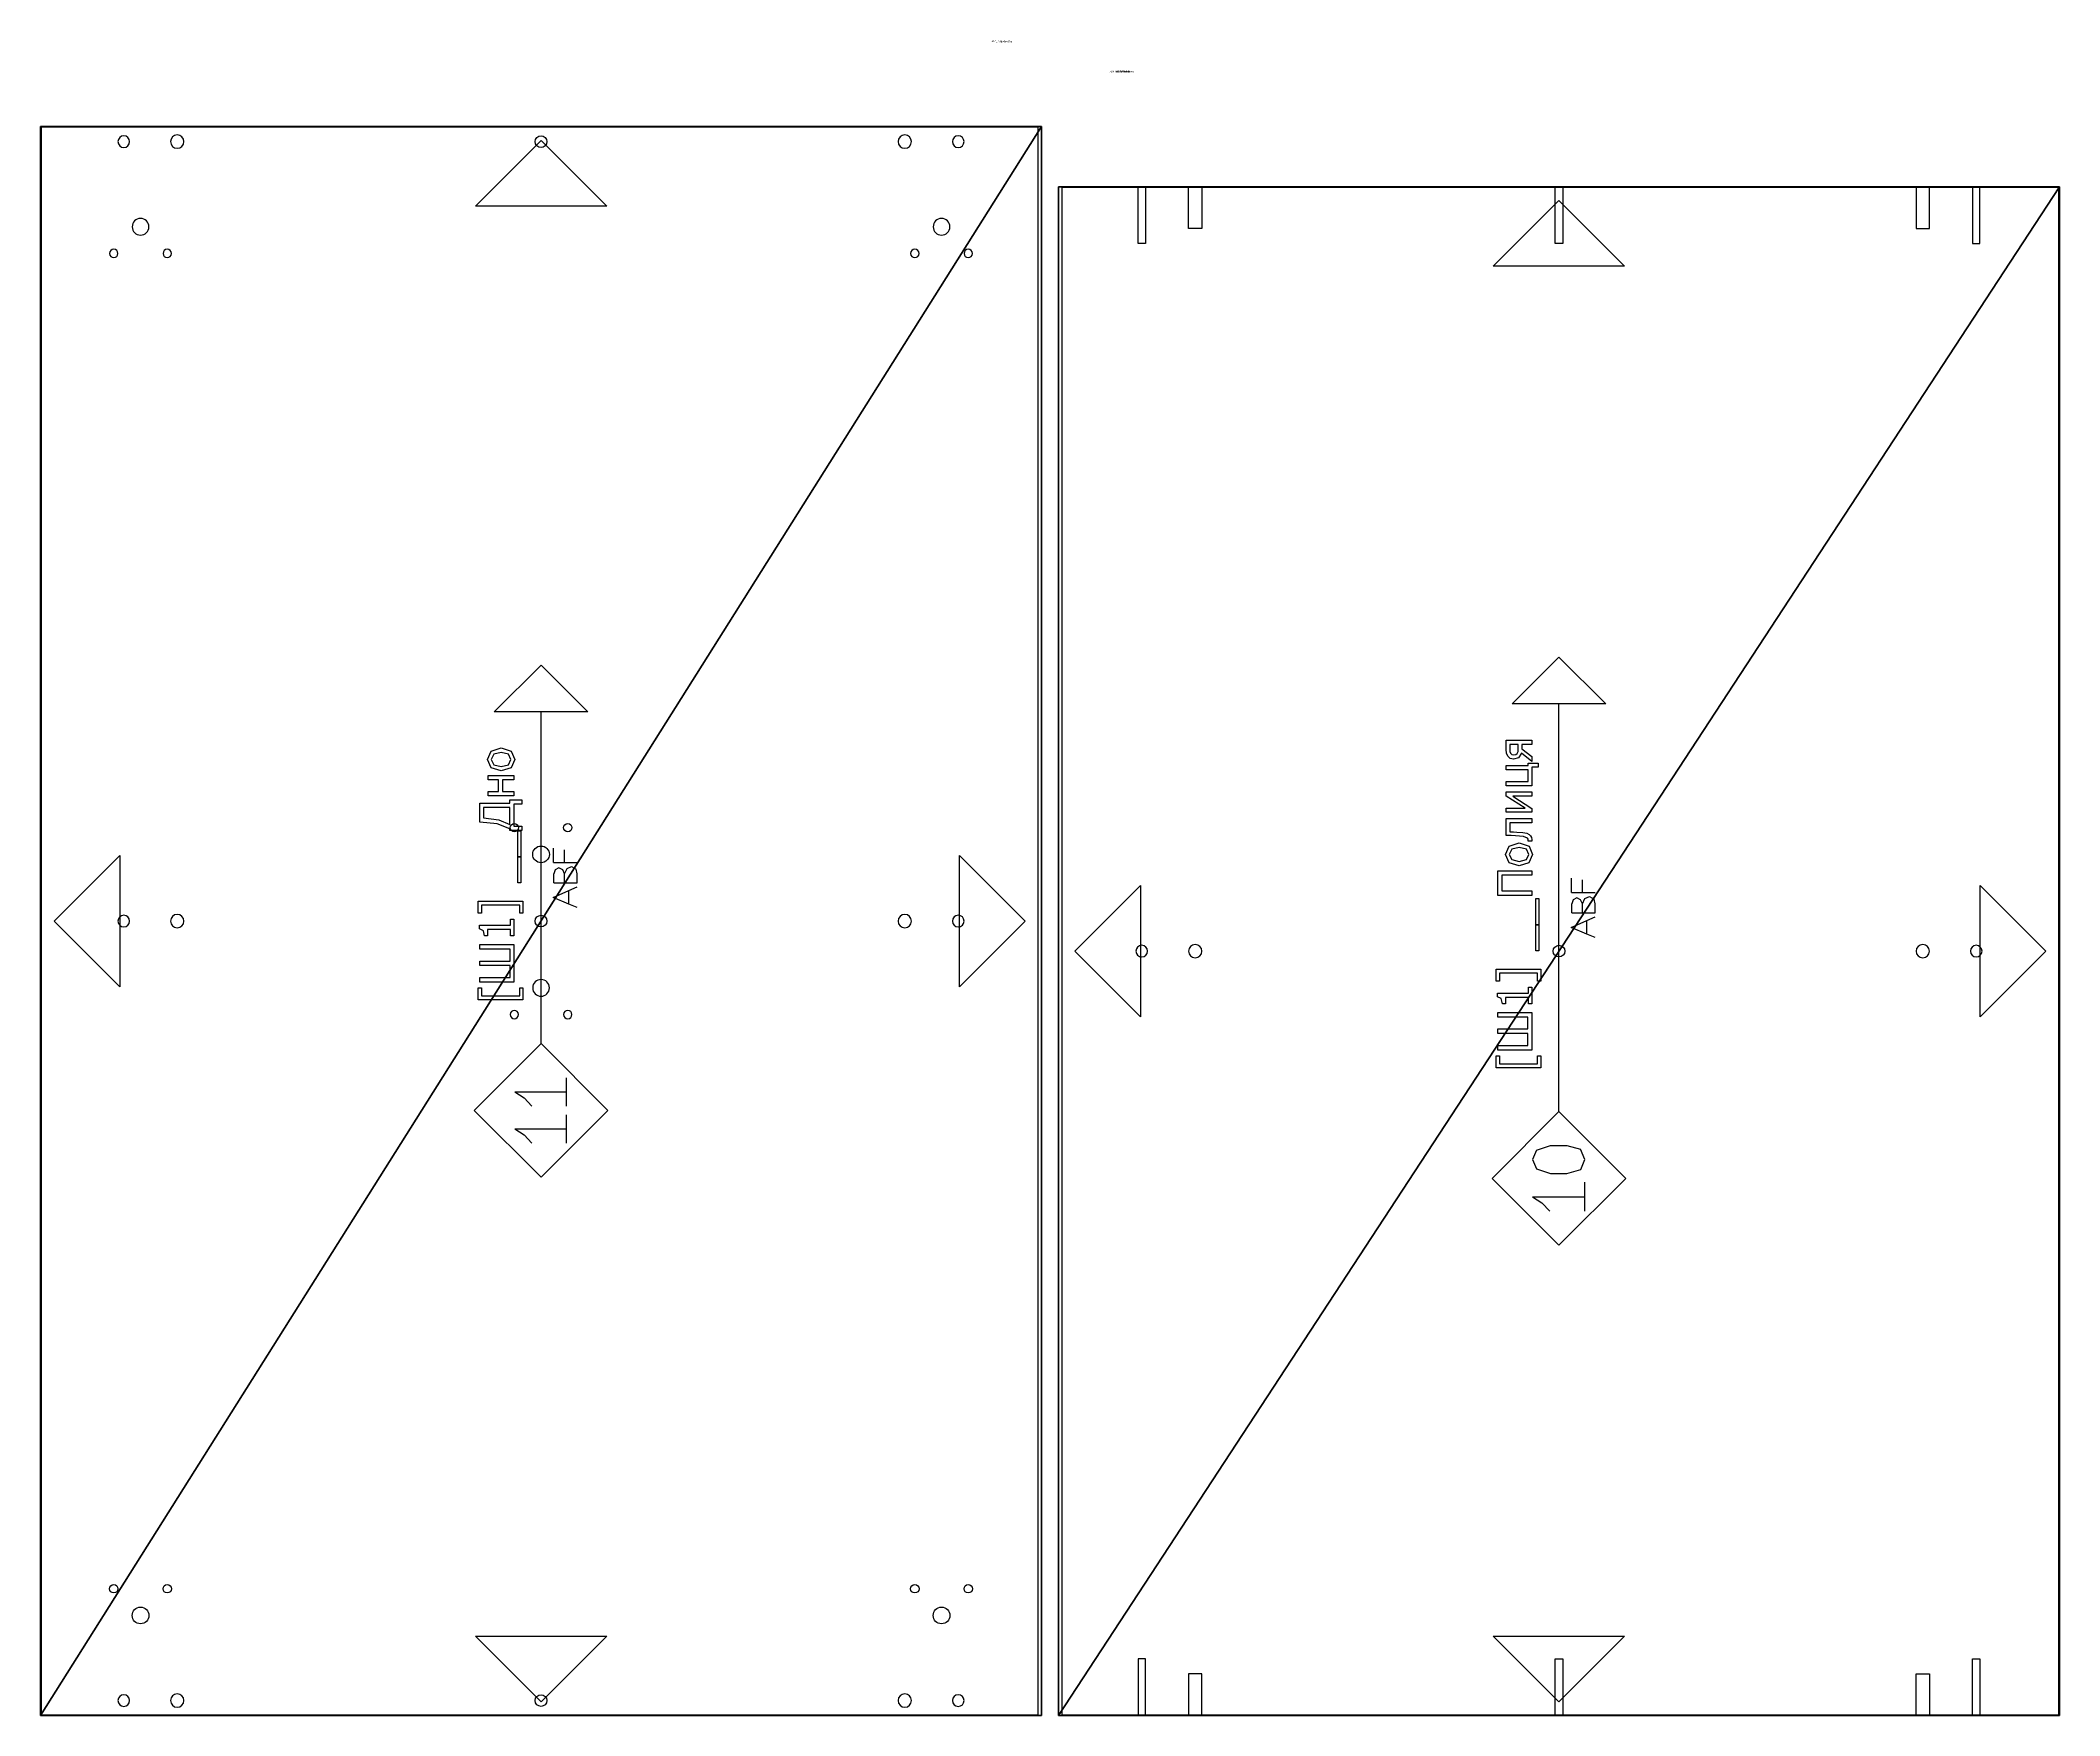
# Model space of a CAD drawing. Header units: millimetres. Extents: x -47087 to 18, y -2225 to 2097.
# Drawn here: x -4734 to -3524, y 0 to 1004 of the extents above; entities that cross this region are included whole.
import ezdxf

# ---------------------------------------------------------------- set-up
doc = ezdxf.new("R2010")
doc.units = ezdxf.units.MM
doc.header["$LTSCALE"] = 25.4
doc.layers.get('0').update_dxf_attribs({"true_color": 0xffffff})
for name, color, linetype, true_color in [('-', 216, 'Continuous', 0x770077), ('ABF_cuttingLines', 22, 'Continuous', 0xcc4400), ('ABF_D10.0_DEPTH18', 134, 'Continuous', 0x009987), ('ABF_D5.0_DEPTH1', 36, 'Continuous', 0x664400), ('ABF_edgeBanding', 34, 'Continuous', 0xaa4400), ('ABF_Label', 190, 'Continuous', 0x9900ff), ('D7-DEPTHF-$44817', 134, 'Continuous', 0x009987), ('D8-DEPTH12-$38878', 252, 'Continuous', 0x777799), ('DSIDE-4.5', 190, 'Continuous', 0x9900ff), ('DSIDE-8', 22, 'Continuous', 0xcc4400), ('Dside4.5', 134, 'Continuous', 0x009987)]:
    doc.layers.add(name, color=color, linetype=linetype, true_color=true_color)

# ---------------------------------------------------------------- blocks, each defined once
blk = doc.blocks.new('Group527#2')
at = {"layer": 'D7-DEPTHF-$44817', "color": 0, "extrusion": (0, 0, -1)}
blk.add_circle((-9, 0), 3.5, dxfattribs=at)
at = {"layer": 'D8-DEPTH12-$38878', "color": 0, "extrusion": (0, 0, -1)}
blk.add_circle((-9, -32), 4, dxfattribs=at)
blk = doc.blocks.new('Group531#1')
at = {"layer": 'D7-DEPTHF-$44817', "color": 0, "extrusion": (0, 0, -1)}
blk.add_circle((-9, 0), 3.5, dxfattribs=at)
at = {"layer": 'D8-DEPTH12-$38878', "color": 0, "extrusion": (0, 0, -1)}
blk.add_circle((-9, 32), 4, dxfattribs=at)
blk = doc.blocks.new('Group538#1')
at = {"layer": 'D7-DEPTHF-$44817', "color": 0}
blk.add_circle((9, 0, 18), 3.5, dxfattribs=at)
blk = doc.blocks.new('Group564#1')
at = {"layer": 'DSIDE-4.5', "color": 0, "extrusion": (-1, 0, -3.49763e-16)}
blk.add_circle((0, -9), 2.25, dxfattribs=at)
at = {"layer": 'DSIDE-8', "color": 0, "extrusion": (-1, 0, -3.49763e-16)}
blk.add_circle((32, -9), 4, dxfattribs=at)
blk = doc.blocks.new('Group565#1')
at = {"layer": 'DSIDE-4.5', "color": 0}
blk.add_polyline3d([(0, -2.25, 0), (-34, -2.25, 0), (-34, 2.25, 0), (0, 2.25, 0), (0, -2.25, 0)], close=True, dxfattribs=at)
at = {"layer": 'DSIDE-8', "color": 0}
blk.add_polyline3d([(0, -36, 0), (-25, -36, 0), (-25, -28, 0), (0, -28, 0), (0, -36, 0)], close=True, dxfattribs=at)
blk = doc.blocks.new('Group568#1')
at = {"layer": 'DSIDE-4.5', "color": 0, "extrusion": (-1, 0, -3.49763e-16)}
blk.add_circle((0, -9), 2.25, dxfattribs=at)
at = {"layer": 'DSIDE-8', "color": 0, "extrusion": (-1, 0, -3.49763e-16)}
blk.add_circle((-32, -9), 4, dxfattribs=at)
blk = doc.blocks.new('Group569#1')
at = {"layer": 'DSIDE-4.5', "color": 0}
blk.add_polyline3d([(0, 2.25, 0), (-34, 2.25, 0), (-34, -2.25, 0), (0, -2.25, 0), (0, 2.25, 0)], close=True, dxfattribs=at)
at = {"layer": 'DSIDE-8', "color": 0}
blk.add_polyline3d([(0, 36, 0), (-25, 36, 0), (-25, 28, 0), (0, 28, 0), (0, 36, 0)], close=True, dxfattribs=at)
blk = doc.blocks.new('Group572#1')
at = {"layer": 'DSIDE-4.5', "color": 0, "extrusion": (1, 0, 3.49763e-16)}
blk.add_circle((0, -9), 2.25, dxfattribs=at)
at = {"layer": 'DSIDE-8', "color": 0, "extrusion": (1, 0, 3.49763e-16)}
blk.add_circle((-32, -9), 4, dxfattribs=at)
blk = doc.blocks.new('Group573#1')
at = {"layer": 'DSIDE-4.5', "color": 0}
blk.add_polyline3d([(0, -2.25, 0), (34, -2.25, 0), (34, 2.25, 0), (0, 2.25, 0), (0, -2.25, 0)], close=True, dxfattribs=at)
at = {"layer": 'DSIDE-8', "color": 0}
blk.add_polyline3d([(0, -36, 0), (25, -36, 0), (25, -28, 0), (0, -28, 0), (0, -36, 0)], close=True, dxfattribs=at)
blk = doc.blocks.new('Group576#1')
at = {"layer": 'DSIDE-4.5', "color": 0, "extrusion": (1, 0, 3.49763e-16)}
blk.add_circle((0, -9), 2.25, dxfattribs=at)
at = {"layer": 'DSIDE-8', "color": 0, "extrusion": (1, 0, 3.49763e-16)}
blk.add_circle((32, -9), 4, dxfattribs=at)
blk = doc.blocks.new('Group577#1')
at = {"layer": 'DSIDE-4.5', "color": 0}
blk.add_polyline3d([(0, 2.25, 0), (34, 2.25, 0), (34, -2.25, 0), (0, -2.25, 0), (0, 2.25, 0)], close=True, dxfattribs=at)
at = {"layer": 'DSIDE-8', "color": 0}
blk.add_polyline3d([(0, 36, 0), (25, 36, 0), (25, 28, 0), (0, 28, 0), (0, 36, 0)], close=True, dxfattribs=at)
blk = doc.blocks.new('Group575#2')
at = {"layer": 'Dside4.5', "color": 0, "extrusion": (1, 0, 0)}
blk.add_circle((0, -9), 2.25, dxfattribs=at)
blk = doc.blocks.new('Group576#2')
at = {"layer": 'Dside4.5', "color": 0}
blk.add_polyline3d([(0, -2.25, 0), (-34, -2.25, 0), (-34, 2.25, 0), (0, 2.25, 0), (0, -2.25, 0)], close=True, dxfattribs=at)
blk = doc.blocks.new('Group578#1')
at = {"layer": 'Dside4.5', "color": 0, "extrusion": (-1, 0, 0)}
blk.add_circle((0, -9), 2.25, dxfattribs=at)
blk = doc.blocks.new('Group579#1')
at = {"layer": 'Dside4.5', "color": 0}
blk.add_polyline3d([(0, 2.25, 0), (34, 2.25, 0), (34, -2.25, 0), (0, -2.25, 0), (0, 2.25, 0)], close=True, dxfattribs=at)
blk = doc.blocks.new('Group284#1')
at = {"layer": 'ABF_Label', "color": 0}
for p, q in [((-44.35, 6.86), (-44.35, 23.92)), ((-44.35, 23.92), (-39.8, 23.92)), ((-39.8, 23.92), (-39.8, 22.67)), ((-37.62, 10.29), (-37.62, 23.33)), ((-37.62, 23.33), (-35.88, 23.33)), ((-35.88, 23.33), (-35.88, 11.8)), ((-31.35, 11.8), (-31.35, 23.33)), ((-31.35, 23.33), (-29.61, 23.33)), ((-29.61, 23.33), (-29.61, 11.8)), ((-25.08, 11.8), (-25.08, 23.33)), ((-25.08, 23.33), (-23.34, 23.33)), ((-23.34, 23.33), (-23.34, 10.29)), ((-18.06, 21.94), (-17.35, 23.38)), ((-17.35, 23.38), (-15.99, 23.38)), ((-15.99, 23.38), (-15.99, 11.62)), ((-11.37, 22.67), (-11.37, 23.92)), ((-11.37, 23.92), (-6.81, 23.92)), ((-6.81, 23.92), (-6.81, 6.86)), ((21.15, 10.29), (21.15, 23.33)), ((21.15, 23.33), (30.62, 23.33)), ((30.62, 23.33), (30.62, 10.29)), ((-39.8, 22.67), (-42.82, 22.67)), ((-42.82, 22.67), (-42.82, 8.11)), ((-20.04, 21.55), (-18.06, 21.94)), ((-20.04, 20.36), (-20.04, 21.55)), ((-17.67, 20.36), (-20.04, 20.36)), ((-17.67, 11.62), (-17.67, 20.36)), ((-8.35, 22.67), (-11.37, 22.67)), ((-8.35, 8.11), (-8.35, 22.67)), ((28.89, 21.79), (22.89, 21.79)), ((22.89, 21.79), (22.89, 10.29)), ((28.89, 10.29), (28.89, 21.79)), ((32.44, 15.18), (33.65, 18.99)), ((33.65, 18.99), (36.82, 20.35)), ((34.84, 18), (34.14, 15.18)), ((36.82, 18.93), (34.84, 18)), ((36.82, 20.35), (39.99, 18.99)), ((38.79, 18), (36.82, 18.93)), ((39.48, 15.18), (38.79, 18)), ((39.99, 18.99), (41.18, 15.18)), ((43.59, 13.5), (43.88, 16.5)), ((43.88, 16.5), (43.95, 18.2)), ((43.95, 18.2), (44, 20.07)), ((44, 20.07), (50.45, 20.07)), ((45.33, 16.08), (45.16, 13.78)), ((45.39, 17.29), (45.33, 16.08)), ((45.44, 18.69), (45.39, 17.29)), ((48.8, 18.69), (45.44, 18.69)), ((48.8, 10.29), (48.8, 18.69)), ((50.45, 20.07), (50.45, 10.29)), ((52.83, 10.29), (52.83, 20.07)), ((52.83, 20.07), (54.46, 20.07)), ((58.93, 17.59), (54.32, 10.29)), ((54.46, 20.07), (54.46, 12.89)), ((54.46, 12.89), (59.02, 20.07)), ((58.93, 10.29), (58.93, 17.59)), ((59.02, 20.07), (60.56, 20.07)), ((60.56, 20.07), (60.56, 10.29)), ((62.94, 10.29), (62.94, 20.07)), ((62.94, 20.07), (64.59, 20.07)), ((64.59, 20.07), (64.59, 11.71)), ((68.96, 11.71), (68.96, 20.07)), ((68.96, 20.07), (70.6, 20.07)), ((70.6, 20.07), (70.6, 11.71)), ((72.99, 17.29), (73.31, 18.56)), ((73.55, 15.39), (72.99, 17.29)), ((73.31, 18.56), (74.17, 19.49)), ((75.33, 14.32), (73.55, 15.39)), ((74.17, 19.49), (75.27, 19.93)), ((74.84, 17.94), (74.68, 17.24)), ((74.68, 17.24), (74.79, 16.45)), ((74.79, 16.45), (75.18, 15.9)), ((75.32, 18.46), (74.84, 17.94)), ((75.18, 15.9), (75.93, 15.55)), ((75.27, 19.93), (76.76, 20.07)), ((75.95, 18.7), (75.32, 18.46)), ((75.93, 15.55), (76.9, 15.47)), ((76.85, 18.76), (75.95, 18.7)), ((76.76, 20.07), (80.28, 20.07)), ((78.63, 18.76), (76.85, 18.76)), ((76.9, 15.47), (78.63, 15.47)), ((78.63, 15.47), (78.63, 18.76)), ((80.28, 20.07), (80.28, 10.29)), ((-93.41, 10.06), (-95.74, 6.56)), ((-93.41, 10.06), (-93.41, -9.89)), ((-82.86, 8.56), (-84.62, 3.21)), ((-79.3, 10.06), (-82.86, 8.56)), ((-75.77, 8.56), (-79.3, 10.06)), ((-75.77, 8.56), (-74, 3.21)), ((-42.82, 8.11), (-39.8, 8.11)), ((-39.8, 8.11), (-39.8, 6.86)), ((-23.34, 10.29), (-37.62, 10.29)), ((-35.88, 11.8), (-31.35, 11.8)), ((-29.61, 11.8), (-25.08, 11.8)), ((-20.04, 10.29), (-20.04, 11.62)), ((-20.04, 11.62), (-17.67, 11.62)), ((-13.68, 10.29), (-20.04, 10.29)), ((-15.99, 11.62), (-13.68, 11.62)), ((-13.68, 11.62), (-13.68, 10.29)), ((-11.37, 6.86), (-11.37, 8.11)), ((-11.37, 8.11), (-8.35, 8.11)), ((0.11, 7.66), (0.11, 8.8)), ((0.11, 8.8), (9.9, 8.8)), ((9.9, 8.8), (10.18, 8.8)), ((9.9, 7.66), (9.9, 8.8)), ((9.9, 8.8), (19.97, 8.8)), ((10.18, 8.8), (10.18, 7.66)), ((19.97, 8.8), (19.97, 7.66)), ((22.89, 10.29), (21.15, 10.29)), ((30.62, 10.29), (28.89, 10.29)), ((33.61, 11.41), (32.44, 15.18)), ((36.82, 10.02), (33.61, 11.41)), ((34.14, 15.18), (34.84, 12.39)), ((34.84, 12.39), (36.82, 11.44)), ((36.82, 11.44), (38.79, 12.37)), ((39.99, 11.36), (36.82, 10.02)), ((38.79, 12.37), (39.48, 15.18)), ((41.18, 15.18), (39.99, 11.36)), ((41.81, 10.29), (41.81, 11.73)), ((41.81, 11.73), (41.9, 11.73)), ((42.12, 10.28), (41.81, 10.29)), ((41.9, 11.73), (42.03, 11.72)), ((42.03, 11.72), (42.18, 11.71)), ((42.48, 10.27), (42.12, 10.28)), ((42.18, 11.71), (42.59, 11.77)), ((43.25, 10.41), (42.48, 10.27)), ((42.59, 11.77), (42.95, 12)), ((42.95, 12), (43.59, 13.5)), ((43.89, 10.8), (43.25, 10.41)), ((44.41, 11.39), (43.89, 10.8)), ((44.84, 12.29), (44.41, 11.39)), ((45.16, 13.78), (44.84, 12.29)), ((50.45, 10.29), (48.8, 10.29)), ((54.32, 10.29), (52.83, 10.29)), ((60.56, 10.29), (58.93, 10.29)), ((70.04, 10.29), (62.94, 10.29)), ((64.59, 11.71), (68.96, 11.71)), ((70.04, 7.94), (70.04, 10.29)), ((71.58, 7.94), (70.04, 7.94)), ((70.6, 11.71), (71.58, 11.71)), ((71.58, 11.71), (71.58, 7.94)), ((72.19, 10.29), (75.33, 14.32)), ((74.11, 10.29), (72.19, 10.29)), ((77.01, 14.17), (74.11, 10.29)), ((78.63, 14.17), (77.01, 14.17)), ((78.63, 10.29), (78.63, 14.17)), ((80.28, 10.29), (78.63, 10.29)), ((-95.74, 6.56), (-98.89, 3.5)), ((-84.62, 3.21), (-84.62, -3.01)), ((-74, 3.21), (-74, -3.01)), ((-61.05, 0), (94.07, 0)), ((-39.8, 6.86), (-44.35, 6.86)), ((-6.81, 6.86), (-11.37, 6.86)), ((9.9, 7.66), (0.11, 7.66)), ((10.18, 7.66), (9.9, 7.66)), ((19.97, 7.66), (9.9, 7.66)), ((-84.62, -3.01), (-83.01, -8.26)), ((-74, -3.01), (-75.32, -8.25)), ((6.49, -10.57), (8.95, -4.58)), ((8.95, -4.58), (11.61, -10.57)), ((14.53, -4.88), (17.96, -4.88)), ((14.53, -4.88), (14.53, -8.98)), ((19.51, -5.38), (17.96, -4.88)), ((20.29, -6.84), (19.51, -5.38)), ((19.55, -8.25), (20.29, -6.84)), ((22.27, -4.79), (22.27, -8.97)), ((22.27, -4.79), (27.81, -4.79)), ((-98.89, -9.89), (-93.41, -9.89)), ((-93.41, -9.89), (-87.92, -9.89)), ((-83.01, -8.26), (-79.27, -9.89)), ((-79.27, -9.89), (-75.32, -8.25)), ((5.21, -13.72), (6.49, -10.57)), ((6.49, -10.57), (11.61, -10.57)), ((11.61, -10.57), (13.01, -13.72)), ((14.53, -8.98), (14.53, -13.72)), ((14.53, -8.98), (17.96, -8.98)), ((14.53, -13.72), (17.96, -13.72)), ((17.96, -8.98), (19.55, -8.25)), ((17.96, -8.98), (20.04, -9.9)), ((17.96, -13.72), (19.76, -13.36)), ((20.74, -11.59), (19.76, -13.36)), ((20.04, -9.9), (20.74, -11.59)), ((22.27, -8.97), (27.09, -8.97)), ((22.27, -8.97), (22.27, -13.72))]:
    blk.add_line(p, q, dxfattribs=at)
for points in [[(-61.05, 0, 0), (-86.45, -25.4, 0), (-111.85, 0, 0), (-86.45, 25.4, 0), (-61.05, 0, 0)], [(94.07, 17.78, 0), (111.85, 0, 0), (94.07, -17.78, 0), (94.07, 17.78, 0)]]:
    blk.add_polyline3d(points, close=True, dxfattribs=at)
blk = doc.blocks.new('Group294#1')
at = {"layer": 'ABF_cuttingLines', "color": 0}
blk.add_polyline3d([(569.6, -69, 0), (-28, -69, 0), (-28, -984.2, 0), (569.6, -984.2, 0), (569.6, -69, 0)], close=True, dxfattribs=at)
blk = doc.blocks.new('Group295#1')
at = {"layer": 'ABF_edgeBanding', "color": 0}
for points in [[(270, -76.9, 0), (309.3, -116.2, 0), (230.6, -116.2, 0), (270, -76.9, 0)], [(-20.1, -526.6, 0), (19.2, -487.3, 0), (19.2, -565.9, 0), (-20.1, -526.6, 0)], [(561.7, -526.6, 0), (522.4, -565.9, 0), (522.4, -487.3, 0), (561.7, -526.6, 0)], [(270, -976.3, 0), (230.6, -937, 0), (309.3, -937, 0), (270, -976.3, 0)]]:
    blk.add_polyline3d(points, close=True, dxfattribs=at)
blk = doc.blocks.new('_____#20')
at = {"color": 0}
for p, q in [((-30, -68.6), (-30, -984.6)), ((570, -68.6), (-30, -68.6)), ((570, -68.6, 18), (-30, -68.6, 18)), ((-30, -68.6, 18), (-30, -984.6, 18)), ((570, -68.6), (-30, -68.6)), ((-30, -68.6), (-30, -68.6, 18)), ((570, -68.6, 18), (-30, -68.6, 18)), ((-30, -68.6), (-30, -984.6)), ((-30, -68.6, 18), (-30, -984.6, 18)), ((-30, -68.6), (-30, -68.6, 18)), ((570, -984.6), (570, -68.6)), ((570, -984.6, 18), (570, -68.6, 18)), ((570, -984.6), (570, -68.6)), ((570, -68.6), (570, -68.6, 18)), ((570, -984.6, 18), (570, -68.6, 18)), ((570, -68.6), (570, -68.6, 18)), ((-30, -984.6), (570, -984.6)), ((-30, -984.6, 18), (570, -984.6, 18)), ((-30, -984.6), (-30, -984.6, 18)), ((-30, -984.6), (570, -984.6)), ((-30, -984.6, 18), (570, -984.6, 18)), ((-30, -984.6), (-30, -984.6, 18)), ((570, -984.6), (570, -984.6, 18)), ((570, -984.6), (570, -984.6, 18))]:
    blk.add_line(p, q, dxfattribs=at)
ref = blk.add_blockref('Group527#2', (20, -535.6), dxfattribs=dict(at, rotation=90.00000000000001))
ref.add_attrib('Skp_GroupInstanceName', '_ABF_minifixPlasticBase', (0, 0), dxfattribs={"height": 1})
ref = blk.add_blockref('Group531#1', (520, -535.6), dxfattribs=dict(at, rotation=90.00000000000001))
ref.add_attrib('Skp_GroupInstanceName', '_ABF_minifixPlasticBase', (0, 0), dxfattribs={"height": 1})
ref = blk.add_blockref('Group538#1', (270, -535.6), dxfattribs=dict(at, rotation=90.00000000000001))
ref.add_attrib('Skp_GroupInstanceName', '_ABF_screwInside', (0, 0), dxfattribs={"height": 1})
ref = blk.add_blockref('Group564#1', (20, -68.6, 18), dxfattribs=dict(at, rotation=90.00000000000001))
ref.add_attrib('Skp_GroupInstanceName', '_ABF_sideDrill', (0, 0), dxfattribs={"height": 1})
ref = blk.add_blockref('Group565#1', (20, -68.6, 18), dxfattribs=dict(at, rotation=90.00000000000001))
ref.add_attrib('Skp_GroupInstanceName', '_ABF_sideDrillDepth', (0, 0), dxfattribs={"height": 1})
ref = blk.add_blockref('Group568#1', (520, -68.6, 18), dxfattribs=dict(at, rotation=90.00000000000001))
ref.add_attrib('Skp_GroupInstanceName', '_ABF_sideDrill', (0, 0), dxfattribs={"height": 1})
ref = blk.add_blockref('Group569#1', (520, -68.6, 18), dxfattribs=dict(at, rotation=90.00000000000001))
ref.add_attrib('Skp_GroupInstanceName', '_ABF_sideDrillDepth', (0, 0), dxfattribs={"height": 1})
ref = blk.add_blockref('Group572#1', (20, -984.6, 18), dxfattribs=dict(at, rotation=90.00000000000001))
ref.add_attrib('Skp_GroupInstanceName', '_ABF_sideDrill', (0, 0), dxfattribs={"height": 1})
ref = blk.add_blockref('Group573#1', (20, -984.6, 18), dxfattribs=dict(at, rotation=90.00000000000001))
ref.add_attrib('Skp_GroupInstanceName', '_ABF_sideDrillDepth', (0, 0), dxfattribs={"height": 1})
ref = blk.add_blockref('Group576#1', (520, -984.6, 18), dxfattribs=dict(at, rotation=90.00000000000001))
ref.add_attrib('Skp_GroupInstanceName', '_ABF_sideDrill', (0, 0), dxfattribs={"height": 1})
ref = blk.add_blockref('Group577#1', (520, -984.6, 18), dxfattribs=dict(at, rotation=90.00000000000001))
ref.add_attrib('Skp_GroupInstanceName', '_ABF_sideDrillDepth', (0, 0), dxfattribs={"height": 1})
ref = blk.add_blockref('Group575#2', (270, -68.6, 18), dxfattribs=dict(at, rotation=90.00000000000001))
ref.add_attrib('Skp_GroupInstanceName', '_ABF_sideDrill', (0, 0), dxfattribs={"height": 1})
ref = blk.add_blockref('Group576#2', (270, -68.6, 18), dxfattribs=dict(at, rotation=90.00000000000001))
ref.add_attrib('Skp_GroupInstanceName', '_ABF_sideDrillDepth', (0, 0), dxfattribs={"height": 1})
ref = blk.add_blockref('Group578#1', (270, -984.6, 18), dxfattribs=dict(at, rotation=90.00000000000001))
ref.add_attrib('Skp_GroupInstanceName', '_ABF_sideDrill', (0, 0), dxfattribs={"height": 1})
ref = blk.add_blockref('Group579#1', (270, -984.6, 18), dxfattribs=dict(at, rotation=90.00000000000001))
ref.add_attrib('Skp_GroupInstanceName', '_ABF_sideDrillDepth', (0, 0), dxfattribs={"height": 1})
at = {"layer": 'ABF_cuttingLines', "color": 0}
ref = blk.add_blockref('Group294#1', (0, 0, 18), dxfattribs=at)
ref.add_attrib('Skp_GroupInstanceName', '_ABF_cuttingLines', (0, 0), dxfattribs={"layer": '0', "height": 1})
at = {"layer": 'ABF_edgeBanding', "color": 0}
ref = blk.add_blockref('Group295#1', (0, 0, 18), dxfattribs=at)
ref.add_attrib('Skp_GroupInstanceName', '_ABF_edgeBanding', (0, 0), dxfattribs={"layer": '0', "height": 1})
at = {"layer": 'ABF_Label', "color": 0}
ref = blk.add_blockref('Group284#1', (270, -526.6, 18), dxfattribs=dict(at, xscale=1.574803149606299, yscale=1.574803149606299, rotation=90))
ref.add_attrib('Skp_GroupInstanceName', '_ABF_Label', (0, 0), dxfattribs={"layer": '0', "height": 1})
at = {"color": 0}
mesh = blk.add_polyface(dxfattribs=at)
corners = [(570, -68.6), (-30, -984.6), (-30, -68.6), (570, -984.6)]
mesh.append_faces([[corners[k] for k in face] for face in [(0, 1, 2), (1, 0, 3)]], dxfattribs={"vtx0": -1, "color": 0})
at = {"color": 7, "true_color": 0xffffff}
mesh = blk.add_polyface(dxfattribs=at)
corners = [(-30, -984.6, 18), (570, -68.6, 18), (-30, -68.6, 18), (570, -984.6, 18)]
mesh.append_faces([[corners[k] for k in face] for face in [(0, 1, 2), (1, 0, 3)]], dxfattribs={"vtx0": -1, "color": 7})
at = {"color": 0}
mesh = blk.add_polyface(dxfattribs=at)
corners = [(-30, -68.6, 18), (570, -68.6), (-30, -68.6), (570, -68.6, 18)]
mesh.append_faces([[corners[k] for k in face] for face in [(0, 1, 2), (1, 0, 3)]], dxfattribs={"vtx0": -1, "color": 0})
mesh = blk.add_polyface(dxfattribs=at)
corners = [(-30, -68.6, 18), (-30, -984.6), (-30, -984.6, 18), (-30, -68.6)]
mesh.append_faces([[corners[k] for k in face] for face in [(0, 1, 2), (1, 0, 3)]], dxfattribs={"vtx0": -1, "color": 0})
mesh = blk.add_polyface(dxfattribs=at)
corners = [(570, -68.6), (570, -984.6, 18), (570, -984.6), (570, -68.6, 18)]
mesh.append_faces([[corners[k] for k in face] for face in [(0, 1, 2), (1, 0, 3)]], dxfattribs={"vtx0": -1, "color": 0})
mesh = blk.add_polyface(dxfattribs=at)
corners = [(570, -984.6, 18), (-30, -984.6), (570, -984.6), (-30, -984.6, 18)]
mesh.append_faces([[corners[k] for k in face] for face in [(0, 1, 2), (1, 0, 3)]], dxfattribs={"vtx0": -1, "color": 0})
blk = doc.blocks.new('Group517#1')
at = {"layer": 'D7-DEPTHF-$44817', "color": 0, "extrusion": (0, 0, -1)}
blk.add_circle((9, 0), 3.5, dxfattribs=at)
at = {"layer": 'D8-DEPTH12-$38878', "color": 0, "extrusion": (0, 0, -1)}
blk.add_circle((9, -32), 4, dxfattribs=at)
blk = doc.blocks.new('Group521#1')
at = {"layer": 'D7-DEPTHF-$44817', "color": 0, "extrusion": (0, 0, -1)}
blk.add_circle((9, 0), 3.5, dxfattribs=at)
at = {"layer": 'D8-DEPTH12-$38878', "color": 0, "extrusion": (0, 0, -1)}
blk.add_circle((9, 32), 4, dxfattribs=at)
blk = doc.blocks.new('Group535#1')
at = {"layer": 'D7-DEPTHF-$44817', "color": 0, "extrusion": (0, 0, -1)}
blk.add_circle((9, 0), 3.5, dxfattribs=at)
at = {"layer": 'D8-DEPTH12-$38878', "color": 0, "extrusion": (0, 0, -1)}
blk.add_circle((9, -32), 4, dxfattribs=at)
blk = doc.blocks.new('Group539#1')
at = {"layer": 'D7-DEPTHF-$44817', "color": 0, "extrusion": (0, 0, -1)}
blk.add_circle((9, 0), 3.5, dxfattribs=at)
at = {"layer": 'D8-DEPTH12-$38878', "color": 0, "extrusion": (0, 0, -1)}
blk.add_circle((9, 32), 4, dxfattribs=at)
blk = doc.blocks.new('Group541#2')
at = {"layer": 'D7-DEPTHF-$44817', "color": 0}
blk.add_circle((-9, 0, 18), 3.5, dxfattribs=at)
blk = doc.blocks.new('Group553#1')
at = {"layer": 'D7-DEPTHF-$44817', "color": 0, "extrusion": (0, 0, -1)}
blk.add_circle((9, 0), 3.5, dxfattribs=at)
at = {"layer": 'D8-DEPTH12-$38878', "color": 0, "extrusion": (0, 0, -1)}
blk.add_circle((9, -32), 4, dxfattribs=at)
blk = doc.blocks.new('Group557#1')
at = {"layer": 'D7-DEPTHF-$44817', "color": 0, "extrusion": (0, 0, -1)}
blk.add_circle((9, 0), 3.5, dxfattribs=at)
at = {"layer": 'D8-DEPTH12-$38878', "color": 0, "extrusion": (0, 0, -1)}
blk.add_circle((9, 32), 4, dxfattribs=at)
blk = doc.blocks.new('Group559#2')
at = {"layer": 'D7-DEPTHF-$44817', "color": 0}
blk.add_circle((-9, 0, 18), 3.5, dxfattribs=at)
blk = doc.blocks.new('_____#2')
at = {"layer": 'ABF_D10.0_DEPTH18', "color": 0}
blk.add_circle((5, 5), 5, dxfattribs=at)
blk = doc.blocks.new('_____#4')
at = {"layer": 'ABF_D5.0_DEPTH1', "color": 0}
blk.add_circle((2.5, 2.5), 2.5, dxfattribs=at)
blk = doc.blocks.new('_____#5')
at = {"layer": 'ABF_D5.0_DEPTH1', "color": 0}
blk.add_circle((2.5, 2.5), 2.5, dxfattribs=at)
blk = doc.blocks.new('_____#1')
at = {"layer": 'ABF_D10.0_DEPTH18', "color": 0}
blk.add_circle((5, 5), 5, dxfattribs=at)
blk = doc.blocks.new('_____#3')
at = {"layer": 'ABF_D5.0_DEPTH1', "color": 0}
blk.add_circle((2.5, 2.5), 2.5, dxfattribs=at)
blk = doc.blocks.new('_____#6')
at = {"layer": 'ABF_D5.0_DEPTH1', "color": 0}
blk.add_circle((2.5, 2.5), 2.5, dxfattribs=at)
blk = doc.blocks.new('_____#7')
at = {"layer": 'ABF_D10.0_DEPTH18', "color": 0}
blk.add_circle((5, 5), 5, dxfattribs=at)
blk = doc.blocks.new('_____#8')
at = {"layer": 'ABF_D5.0_DEPTH1', "color": 0}
blk.add_circle((2.5, 2.5), 2.5, dxfattribs=at)
blk = doc.blocks.new('_____#13')
at = {"layer": 'ABF_D5.0_DEPTH1', "color": 0}
blk.add_circle((2.5, 2.5), 2.5, dxfattribs=at)
blk = doc.blocks.new('_____#14')
at = {"layer": 'ABF_D10.0_DEPTH18', "color": 0}
blk.add_circle((5, 5), 5, dxfattribs=at)
blk = doc.blocks.new('_____#15')
at = {"layer": 'ABF_D5.0_DEPTH1', "color": 0}
blk.add_circle((2.5, 2.5), 2.5, dxfattribs=at)
blk = doc.blocks.new('_____#18')
at = {"layer": 'ABF_D5.0_DEPTH1', "color": 0}
blk.add_circle((2.5, 2.5), 2.5, dxfattribs=at)
blk = doc.blocks.new('_____#21')
at = {"layer": 'ABF_D10.0_DEPTH18', "color": 0}
blk.add_circle((5, 5), 5, dxfattribs=at)
blk = doc.blocks.new('_____#22')
at = {"layer": 'ABF_D5.0_DEPTH1', "color": 0}
blk.add_circle((2.5, 2.5), 2.5, dxfattribs=at)
blk = doc.blocks.new('_____#23')
at = {"layer": 'ABF_D5.0_DEPTH1', "color": 0}
blk.add_circle((2.5, 2.5), 2.5, dxfattribs=at)
blk = doc.blocks.new('_____#28')
at = {"layer": 'ABF_D10.0_DEPTH18', "color": 0}
blk.add_circle((5, 5), 5, dxfattribs=at)
blk = doc.blocks.new('_____#29')
at = {"layer": 'ABF_D5.0_DEPTH1', "color": 0}
blk.add_circle((2.5, 2.5), 2.5, dxfattribs=at)
blk = doc.blocks.new('_____#30')
at = {"layer": 'ABF_D5.0_DEPTH1', "color": 0}
blk.add_circle((2.5, 2.5), 2.5, dxfattribs=at)
blk = doc.blocks.new('Group413#1')
at = {"layer": 'D7-DEPTHF-$44817', "color": 0}
blk.add_circle((-9, 0, 18), 3.5, dxfattribs=at)
blk = doc.blocks.new('Group286#1')
at = {"layer": 'ABF_Label', "color": 0}
for p, q in [((-29.93, 6.86), (-29.93, 23.92)), ((-29.93, 23.92), (-25.37, 23.92)), ((-25.37, 23.92), (-25.37, 22.67)), ((-23.19, 10.29), (-23.19, 23.33)), ((-23.19, 23.33), (-21.46, 23.33)), ((-21.46, 23.33), (-21.46, 11.8)), ((-16.92, 11.8), (-16.92, 23.33)), ((-16.92, 23.33), (-15.19, 23.33)), ((-15.19, 23.33), (-15.19, 11.8)), ((-10.65, 11.8), (-10.65, 23.33)), ((-10.65, 23.33), (-8.92, 23.33)), ((-8.92, 23.33), (-8.92, 10.29)), ((-3.64, 21.94), (-2.93, 23.38)), ((-2.93, 23.38), (-1.57, 23.38)), ((-1.57, 23.38), (-1.57, 11.62)), ((3.06, 22.67), (3.06, 23.92)), ((3.06, 23.92), (7.61, 23.92)), ((7.61, 23.92), (7.61, 6.86)), ((36.96, 16.72), (37.65, 23.33)), ((37.65, 23.33), (44.93, 23.33)), ((44.93, 23.33), (44.93, 11.83)), ((-25.37, 22.67), (-28.4, 22.67)), ((-28.4, 22.67), (-28.4, 8.11)), ((-5.61, 21.55), (-3.64, 21.94)), ((-5.61, 20.36), (-5.61, 21.55)), ((-3.25, 20.36), (-5.61, 20.36)), ((-3.25, 11.62), (-3.25, 20.36)), ((6.08, 22.67), (3.06, 22.67)), ((6.08, 8.11), (6.08, 22.67)), ((35.12, 11.83), (36.96, 16.72)), ((38.49, 16.09), (36.79, 11.83)), ((39.28, 21.83), (38.49, 16.09)), ((43.2, 21.83), (39.28, 21.83)), ((43.2, 11.83), (43.2, 21.83)), ((47.71, 10.29), (47.71, 20.07)), ((47.71, 20.07), (49.35, 20.07)), ((49.35, 20.07), (49.35, 16.12)), ((49.35, 16.12), (53.79, 16.12)), ((53.79, 16.12), (53.79, 20.07)), ((53.79, 20.07), (55.43, 20.07)), ((55.43, 20.07), (55.43, 10.29)), ((57.11, 15.18), (58.32, 18.99)), ((58.32, 18.99), (61.49, 20.35)), ((59.51, 18), (58.81, 15.18)), ((61.49, 18.93), (59.51, 18)), ((61.49, 20.35), (64.66, 18.99)), ((63.46, 18), (61.49, 18.93)), ((64.16, 15.18), (63.46, 18)), ((64.66, 18.99), (65.86, 15.18)), ((-79.07, 9.92), (-81.35, 6.47)), ((-79.07, 9.92), (-79.07, -9.75)), ((-64.99, 9.92), (-67.28, 6.47)), ((-64.99, 9.92), (-64.99, -9.75)), ((-28.4, 8.11), (-25.37, 8.11)), ((-25.37, 8.11), (-25.37, 6.86)), ((-8.92, 10.29), (-23.19, 10.29)), ((-21.46, 11.8), (-16.92, 11.8)), ((-15.19, 11.8), (-10.65, 11.8)), ((-5.61, 10.29), (-5.61, 11.62)), ((-5.61, 11.62), (-3.25, 11.62)), ((0.74, 10.29), (-5.61, 10.29)), ((-1.57, 11.62), (0.74, 11.62)), ((0.74, 11.62), (0.74, 10.29)), ((3.06, 6.86), (3.06, 8.11)), ((3.06, 8.11), (6.08, 8.11)), ((14.53, 7.66), (14.53, 8.8)), ((14.53, 8.8), (24.32, 8.8)), ((24.32, 8.8), (24.6, 8.8)), ((24.32, 7.66), (24.32, 8.8)), ((24.32, 8.8), (34.4, 8.8)), ((24.6, 8.8), (24.6, 7.66)), ((34.4, 8.8), (34.4, 7.66)), ((34.41, 7.34), (34.41, 11.83)), ((34.41, 11.83), (35.12, 11.83)), ((44.52, 10.33), (36.06, 10.33)), ((36.06, 10.33), (36.06, 7.34)), ((36.79, 11.83), (43.2, 11.83)), ((44.52, 7.34), (44.52, 10.33)), ((44.93, 11.83), (46.17, 11.83)), ((46.17, 11.83), (46.17, 7.34)), ((49.35, 10.29), (47.71, 10.29)), ((53.79, 14.7), (49.35, 14.7)), ((49.35, 14.7), (49.35, 10.29)), ((53.79, 10.29), (53.79, 14.7)), ((55.43, 10.29), (53.79, 10.29)), ((58.28, 11.41), (57.11, 15.18)), ((61.49, 10.02), (58.28, 11.41)), ((58.81, 15.18), (59.51, 12.39)), ((59.51, 12.39), (61.49, 11.44)), ((61.49, 11.44), (63.46, 12.37)), ((64.66, 11.36), (61.49, 10.02)), ((63.46, 12.37), (64.16, 15.18)), ((65.86, 15.18), (64.66, 11.36)), ((-81.35, 6.47), (-84.47, 3.45)), ((-67.28, 6.47), (-70.4, 3.45)), ((-46.62, 0), (79.64, 0)), ((-25.37, 6.86), (-29.93, 6.86)), ((7.61, 6.86), (3.06, 6.86)), ((24.32, 7.66), (14.53, 7.66)), ((24.6, 7.66), (24.32, 7.66)), ((34.4, 7.66), (24.32, 7.66)), ((36.06, 7.34), (34.41, 7.34)), ((46.17, 7.34), (44.52, 7.34)), ((6.49, -10.57), (8.95, -4.58)), ((8.95, -4.58), (11.61, -10.57)), ((14.53, -4.88), (17.96, -4.88)), ((14.53, -4.88), (14.53, -8.98)), ((19.51, -5.38), (17.96, -4.88)), ((20.29, -6.84), (19.51, -5.38)), ((19.55, -8.25), (20.29, -6.84)), ((22.27, -4.79), (22.27, -8.97)), ((22.27, -4.79), (27.81, -4.79)), ((-84.47, -9.75), (-79.07, -9.75)), ((-79.07, -9.75), (-73.65, -9.75)), ((-70.4, -9.75), (-64.99, -9.75)), ((-64.99, -9.75), (-59.58, -9.75)), ((5.21, -13.72), (6.49, -10.57)), ((6.49, -10.57), (11.61, -10.57)), ((11.61, -10.57), (13.01, -13.72)), ((14.53, -8.98), (14.53, -13.72)), ((14.53, -8.98), (17.96, -8.98)), ((14.53, -13.72), (17.96, -13.72)), ((17.96, -8.98), (19.55, -8.25)), ((17.96, -8.98), (20.04, -9.9)), ((17.96, -13.72), (19.76, -13.36)), ((20.74, -11.59), (19.76, -13.36)), ((20.04, -9.9), (20.74, -11.59)), ((22.27, -8.97), (27.09, -8.97)), ((22.27, -8.97), (22.27, -13.72))]:
    blk.add_line(p, q, dxfattribs=at)
for points in [[(-46.62, 0, 0), (-72.02, -25.4, 0), (-97.42, 0, 0), (-72.02, 25.4, 0), (-46.62, 0, 0)], [(79.64, 17.78, 0), (97.42, 0, 0), (79.64, -17.78, 0), (79.64, 17.78, 0)]]:
    blk.add_polyline3d(points, close=True, dxfattribs=at)
blk = doc.blocks.new('Group296#1')
at = {"layer": 'ABF_cuttingLines', "color": 0}
blk.add_polyline3d([(-569.6, -1002.2, 0), (28, -1002.2, 0), (28, -51, 0), (-569.6, -51, 0), (-569.6, -1002.2, 0)], close=True, dxfattribs=at)
blk = doc.blocks.new('Group297#1')
at = {"layer": 'ABF_edgeBanding', "color": 0}
for points in [[(-270, -58.9, 0), (-230.6, -98.2, 0), (-309.3, -98.2, 0), (-270, -58.9, 0)], [(-561.7, -526.6, 0), (-522.4, -487.3, 0), (-522.4, -565.9, 0), (-561.7, -526.6, 0)], [(20.1, -526.6, 0), (-19.2, -565.9, 0), (-19.2, -487.3, 0), (20.1, -526.6, 0)], [(-270, -994.3, 0), (-309.3, -955, 0), (-230.6, -955, 0), (-270, -994.3, 0)]]:
    blk.add_polyline3d(points, close=True, dxfattribs=at)
blk = doc.blocks.new('___#6')
at = {"color": 0}
for p, q in [((-570, -50.6), (-570, -1002.6)), ((30, -50.6), (-570, -50.6)), ((-570, -50.6, 18), (-570, -1002.6, 18)), ((30, -50.6, 18), (-570, -50.6, 18)), ((-570, -50.6), (-570, -1002.6)), ((-570, -50.6, 18), (-570, -1002.6, 18)), ((-570, -50.6), (-570, -50.6, 18)), ((30, -50.6), (-570, -50.6)), ((-570, -50.6), (-570, -50.6, 18)), ((30, -50.6, 18), (-570, -50.6, 18)), ((30, -1002.6), (30, -50.6)), ((30, -1002.6, 18), (30, -50.6, 18)), ((30, -1002.6), (30, -50.6)), ((30, -50.6), (30, -50.6, 18)), ((30, -1002.6, 18), (30, -50.6, 18)), ((30, -50.6), (30, -50.6, 18)), ((-570, -1002.6), (30, -1002.6)), ((-570, -1002.6, 18), (30, -1002.6, 18)), ((-570, -1002.6), (-570, -1002.6, 18)), ((-570, -1002.6), (30, -1002.6)), ((-570, -1002.6, 18), (30, -1002.6, 18)), ((-570, -1002.6), (-570, -1002.6, 18)), ((30, -1002.6), (30, -1002.6, 18)), ((30, -1002.6), (30, -1002.6, 18))]:
    blk.add_line(p, q, dxfattribs=at)
at = {"layer": '-', "color": 0}
ref = blk.add_blockref('_____#8', (-523.5, -929.1, 18), dxfattribs=dict(at, zscale=-1, rotation=90.00000000000001))
ref.add_attrib('Skp_GroupInstanceName', 'ABF_Hole', (0, 0), dxfattribs={"layer": '0', "height": 1})
at = {"layer": '-', "color": 0, "extrusion": (-1.50398e-16, -1.89578e-16, -1)}
ref = blk.add_blockref('_____#29', (523.5, -124.1, -18), dxfattribs=dict(at, rotation=270))
ref.add_attrib('Skp_GroupInstanceName', 'ABF_Hole', (0, 0), dxfattribs={"layer": '0', "height": 1})
at = {"layer": '-', "color": 0}
ref = blk.add_blockref('_____#7', (-505, -947.6, 18), dxfattribs=dict(at, zscale=-1, rotation=90.00000000000001))
ref.add_attrib('Skp_GroupInstanceName', 'ABF_Hole', (0, 0), dxfattribs={"layer": '0', "height": 1})
at = {"layer": '-', "color": 0, "extrusion": (-1.50398e-16, -1.89578e-16, -1)}
ref = blk.add_blockref('_____#28', (505, -105.6, -18), dxfattribs=dict(at, rotation=270))
ref.add_attrib('Skp_GroupInstanceName', 'ABF_Hole', (0, 0), dxfattribs={"layer": '0', "height": 1})
at = {"layer": '-', "color": 0}
ref = blk.add_blockref('_____#13', (-491.5, -929.1, 18), dxfattribs=dict(at, zscale=-1, rotation=90.00000000000001))
ref.add_attrib('Skp_GroupInstanceName', 'ABF_Hole', (0, 0), dxfattribs={"layer": '0', "height": 1})
at = {"layer": '-', "color": 0, "extrusion": (-1.50398e-16, -1.89578e-16, -1)}
ref = blk.add_blockref('_____#30', (491.5, -124.1, -18), dxfattribs=dict(at, rotation=270))
ref.add_attrib('Skp_GroupInstanceName', 'ABF_Hole', (0, 0), dxfattribs={"layer": '0', "height": 1})
at = {"layer": '-', "color": 0}
ref = blk.add_blockref('_____#4', (-283.5, -473.1, 18), dxfattribs=dict(at, zscale=-1, rotation=90.00000000000001))
ref.add_attrib('Skp_GroupInstanceName', 'ABF_Hole', (0, 0), dxfattribs={"layer": '0', "height": 1})
at = {"layer": '-', "color": 0, "extrusion": (-1.50398e-16, -1.89578e-16, -1)}
ref = blk.add_blockref('_____#22', (283.5, -580.1, -18), dxfattribs=dict(at, rotation=270))
ref.add_attrib('Skp_GroupInstanceName', 'ABF_Hole', (0, 0), dxfattribs={"layer": '0', "height": 1})
at = {"layer": '-', "color": 0}
ref = blk.add_blockref('_____#2', (-265, -491.6, 18), dxfattribs=dict(at, zscale=-1, rotation=90.00000000000001))
ref.add_attrib('Skp_GroupInstanceName', 'ABF_Hole', (0, 0), dxfattribs={"layer": '0', "height": 1})
at = {"layer": '-', "color": 0, "extrusion": (-1.50398e-16, -1.89578e-16, -1)}
ref = blk.add_blockref('_____#21', (265, -561.6, -18), dxfattribs=dict(at, rotation=270))
ref.add_attrib('Skp_GroupInstanceName', 'ABF_Hole', (0, 0), dxfattribs={"layer": '0', "height": 1})
at = {"layer": '-', "color": 0}
ref = blk.add_blockref('_____#5', (-251.5, -473.1, 18), dxfattribs=dict(at, zscale=-1, rotation=90.00000000000001))
ref.add_attrib('Skp_GroupInstanceName', 'ABF_Hole', (0, 0), dxfattribs={"layer": '0', "height": 1})
at = {"layer": '-', "color": 0, "extrusion": (-1.50398e-16, -1.89578e-16, -1)}
ref = blk.add_blockref('_____#23', (251.5, -580.1, -18), dxfattribs=dict(at, rotation=270))
ref.add_attrib('Skp_GroupInstanceName', 'ABF_Hole', (0, 0), dxfattribs={"layer": '0', "height": 1})
at = {"layer": '-', "color": 0}
ref = blk.add_blockref('_____#3', (-43.5, -929.1, 18), dxfattribs=dict(at, zscale=-1, rotation=90.00000000000001))
ref.add_attrib('Skp_GroupInstanceName', 'ABF_Hole', (0, 0), dxfattribs={"layer": '0', "height": 1})
at = {"layer": '-', "color": 0, "extrusion": (-1.50398e-16, -1.89578e-16, -1)}
ref = blk.add_blockref('_____#15', (43.5, -124.1, -18), dxfattribs=dict(at, rotation=270))
ref.add_attrib('Skp_GroupInstanceName', 'ABF_Hole', (0, 0), dxfattribs={"layer": '0', "height": 1})
at = {"layer": '-', "color": 0}
ref = blk.add_blockref('_____#1', (-25, -947.6, 18), dxfattribs=dict(at, zscale=-1, rotation=90.00000000000001))
ref.add_attrib('Skp_GroupInstanceName', 'ABF_Hole', (0, 0), dxfattribs={"layer": '0', "height": 1})
at = {"layer": '-', "color": 0, "extrusion": (-1.50398e-16, -1.89578e-16, -1)}
ref = blk.add_blockref('_____#14', (25, -105.6, -18), dxfattribs=dict(at, rotation=270))
ref.add_attrib('Skp_GroupInstanceName', 'ABF_Hole', (0, 0), dxfattribs={"layer": '0', "height": 1})
at = {"layer": '-', "color": 0}
ref = blk.add_blockref('_____#6', (-11.5, -929.1, 18), dxfattribs=dict(at, zscale=-1, rotation=90.00000000000001))
ref.add_attrib('Skp_GroupInstanceName', 'ABF_Hole', (0, 0), dxfattribs={"layer": '0', "height": 1})
at = {"layer": '-', "color": 0, "extrusion": (-1.50398e-16, -1.89578e-16, -1)}
ref = blk.add_blockref('_____#18', (11.5, -124.1, -18), dxfattribs=dict(at, rotation=270))
ref.add_attrib('Skp_GroupInstanceName', 'ABF_Hole', (0, 0), dxfattribs={"layer": '0', "height": 1})
at = {"color": 0}
ref = blk.add_blockref('Group521#1', (-520, -68.6), dxfattribs=dict(at, rotation=270))
ref.add_attrib('Skp_GroupInstanceName', '_ABF_minifixPlasticBase', (0, 0), dxfattribs={"height": 1})
ref = blk.add_blockref('Group539#1', (-520, -535.6), dxfattribs=dict(at, rotation=270))
ref.add_attrib('Skp_GroupInstanceName', '_ABF_minifixPlasticBase', (0, 0), dxfattribs={"height": 1})
ref = blk.add_blockref('Group557#1', (-520, -1002.6), dxfattribs=dict(at, rotation=270))
ref.add_attrib('Skp_GroupInstanceName', '_ABF_minifixPlasticBase', (0, 0), dxfattribs={"height": 1})
ref = blk.add_blockref('Group541#2', (-270, -535.6), dxfattribs=dict(at, rotation=270))
ref.add_attrib('Skp_GroupInstanceName', '_ABF_screwInside', (0, 0), dxfattribs={"height": 1})
ref = blk.add_blockref('Group559#2', (-270, -1002.6), dxfattribs=dict(at, rotation=270))
ref.add_attrib('Skp_GroupInstanceName', '_ABF_screwInside', (0, 0), dxfattribs={"height": 1})
ref = blk.add_blockref('Group413#1', (-270, -68.6), dxfattribs=dict(at, rotation=270))
ref.add_attrib('Skp_GroupInstanceName', '_ABF_screwInside', (0, 0), dxfattribs={"height": 1})
ref = blk.add_blockref('Group517#1', (-20, -68.6), dxfattribs=dict(at, rotation=270))
ref.add_attrib('Skp_GroupInstanceName', '_ABF_minifixPlasticBase', (0, 0), dxfattribs={"height": 1})
ref = blk.add_blockref('Group535#1', (-20, -535.6), dxfattribs=dict(at, rotation=270))
ref.add_attrib('Skp_GroupInstanceName', '_ABF_minifixPlasticBase', (0, 0), dxfattribs={"height": 1})
ref = blk.add_blockref('Group553#1', (-20, -1002.6), dxfattribs=dict(at, rotation=270))
ref.add_attrib('Skp_GroupInstanceName', '_ABF_minifixPlasticBase', (0, 0), dxfattribs={"height": 1})
at = {"layer": 'ABF_cuttingLines', "color": 0}
ref = blk.add_blockref('Group296#1', (0, 0, 18), dxfattribs=at)
ref.add_attrib('Skp_GroupInstanceName', '_ABF_cuttingLines', (0, 0), dxfattribs={"layer": '0', "height": 1})
at = {"layer": 'ABF_edgeBanding', "color": 0}
ref = blk.add_blockref('Group297#1', (0, 0, 18), dxfattribs=at)
ref.add_attrib('Skp_GroupInstanceName', '_ABF_edgeBanding', (0, 0), dxfattribs={"layer": '0', "height": 1})
at = {"layer": 'ABF_Label', "color": 0}
ref = blk.add_blockref('Group286#1', (-270, -526.6, 18), dxfattribs=dict(at, xscale=1.574803149606299, yscale=1.574803149606299, rotation=90))
ref.add_attrib('Skp_GroupInstanceName', '_ABF_Label', (0, 0), dxfattribs={"layer": '0', "height": 1})
at = {"color": 0}
mesh = blk.add_polyface(dxfattribs=at)
corners = [(30, -50.6), (-570, -1002.6), (-570, -50.6), (30, -1002.6)]
mesh.append_faces([[corners[k] for k in face] for face in [(0, 1, 2), (1, 0, 3)]], dxfattribs={"vtx0": -1, "color": 0})
at = {"color": 7, "true_color": 0xffffff}
mesh = blk.add_polyface(dxfattribs=at)
corners = [(-570, -1002.6, 18), (30, -50.6, 18), (-570, -50.6, 18), (30, -1002.6, 18)]
mesh.append_faces([[corners[k] for k in face] for face in [(0, 1, 2), (1, 0, 3)]], dxfattribs={"vtx0": -1, "color": 7})
at = {"color": 0}
mesh = blk.add_polyface(dxfattribs=at)
corners = [(-570, -50.6, 18), (-570, -1002.6), (-570, -1002.6, 18), (-570, -50.6)]
mesh.append_faces([[corners[k] for k in face] for face in [(0, 1, 2), (1, 0, 3)]], dxfattribs={"vtx0": -1, "color": 0})
mesh = blk.add_polyface(dxfattribs=at)
corners = [(-570, -50.6, 18), (30, -50.6), (-570, -50.6), (30, -50.6, 18)]
mesh.append_faces([[corners[k] for k in face] for face in [(0, 1, 2), (1, 0, 3)]], dxfattribs={"vtx0": -1, "color": 0})
mesh = blk.add_polyface(dxfattribs=at)
corners = [(30, -50.6), (30, -1002.6, 18), (30, -1002.6), (30, -50.6, 18)]
mesh.append_faces([[corners[k] for k in face] for face in [(0, 1, 2), (1, 0, 3)]], dxfattribs={"vtx0": -1, "color": 0})
mesh = blk.add_polyface(dxfattribs=at)
corners = [(30, -1002.6, 18), (-570, -1002.6), (30, -1002.6), (-570, -1002.6, 18)]
mesh.append_faces([[corners[k] for k in face] for face in [(0, 1, 2), (1, 0, 3)]], dxfattribs={"vtx0": -1, "color": 0})
blk = doc.blocks.new('_48501___EGGER_W_1000_ST9___2800207018__THICKNESS_18')
at = {"color": 0}
for name, p in [('___#6', (-4164, 1002.6)), ('_____#20', (-4094, 984.6))]:
    blk.add_blockref(name, p, dxfattribs=at)

msp = doc.modelspace()

# ---------------------------------------------------------------- block references
at = {"color": 0}
msp.add_blockref('_48501___EGGER_W_1000_ST9___2800207018__THICKNESS_18', (0, 0), dxfattribs=at)

doc.saveas('drawing.dxf')
